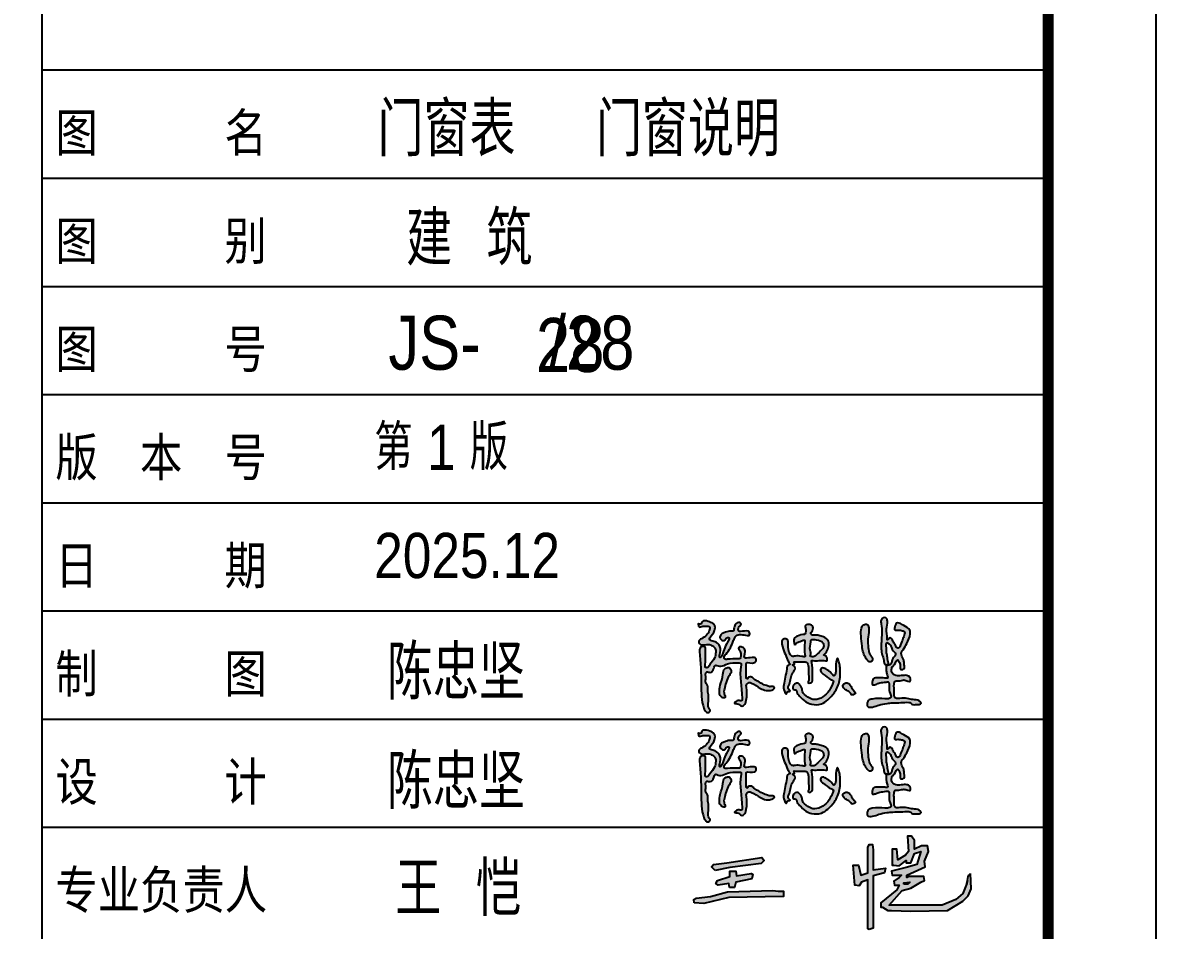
# Model space of a CAD drawing. Extents: x -1041549 to 749950, y -354245 to 17554.
# Drawn here: x -592632 to -587393, y -237760 to -233564 of the extents above; entities that cross this region are included whole.
import ezdxf
from ezdxf.enums import TextEntityAlignment as Align

# ---------------------------------------------------------------- set-up
doc = ezdxf.new("R2010")
doc.units = 0
doc.header["$LTSCALE"] = 1000
doc.header["$MEASUREMENT"] = 0
for name, color, linetype in [('13', 13, 'Continuous'), ('14', 1, 'Continuous'), ('_0', 7, 'Continuous'), ('PUB_TITLE', 4, 'Continuous'), ('RAS2DXF', 7, 'Continuous')]:
    doc.layers.add(name, color=color, linetype=linetype)
doc.styles.add('_HZTXT', font='gs_txt.shx', dxfattribs={"width": 0.8, "bigfont": 'HZTXT.shx'})
doc.styles.add('宋体', font='')
doc.styles.get('宋体').set_extended_font_data('宋体')

# ---------------------------------------------------------------- blocks, each defined once
blk = doc.blocks.new('1')
h = blk.add_hatch(color=256)
edge = h.paths.add_edge_path()
edge.add_spline(control_points=[(19572, 62301), (19580, 62297), (19603, 62294), (19600, 62323), (19639, 62338), (19682, 62323), (19744, 62299), (19747, 62213), (19703, 62181), (19682, 62139), (19707, 62121), (19751, 62119), (19809, 62064), (19799, 61999), (19788, 61964), (19795, 61938), (19832, 61997), (19837, 62053), (19874, 62103), (19897, 62158), (19873, 62157), (19854, 62152), (19851, 62121), (19805, 62127), (19786, 62171), (19818, 62203), (19861, 62213), (19895, 62230), (19938, 62219), (19942, 62267), (19953, 62302), (19985, 62318), (20008, 62315), (20023, 62291), (19986, 62274), (19978, 62223), (20033, 62219), (20068, 62234), (20104, 62216), (20107, 62198), (20101, 62175), (20042, 62185), (19968, 62202), (19932, 62117), (19907, 62050), (19869, 61996), (19833, 61957), (19845, 61927), (19907, 61934), (19948, 61935), (20012, 61935), (20010, 61974), (20017, 62009), (19982, 62036), (19997, 62062), (20022, 62061), (20051, 62047), (20065, 62003), (20035, 61942), (20096, 61943), (20128, 61953), (20172, 61943), (20175, 61922), (20169, 61906), (20140, 61875), (20066, 61916), (20069, 61829), (20065, 61783), (20069, 61733), (20077, 61726), (20085, 61727), (20084, 61742), (20107, 61746), (20133, 61748), (20153, 61715), (20201, 61700), (20240, 61667), (20285, 61656), (20316, 61636), (20351, 61653), (20368, 61629), (20347, 61612), (20318, 61603), (20270, 61602), (20202, 61631), (20153, 61672), (20098, 61691), (20081, 61677), (20066, 61662), (20079, 61600), (20078, 61535), (20062, 61468), (20035, 61433), (20006, 61448), (19990, 61469), (19931, 61466), (19967, 61489), (19984, 61503), (20003, 61494), (20026, 61497), (20028, 61651), (19990, 61739), (20019, 61892), (19951, 61891), (19889, 61899), (19818, 61853), (19777, 61858), (19744, 61880), (19729, 61827), (19704, 61782), (19634, 61814), (19652, 61732), (19640, 61690), (19659, 61667), (19668, 61648), (19668, 61631), (19666, 61602), (19672, 61568), (19678, 61520), (19673, 61473), (19665, 61420), (19701, 61398), (19677, 61365), (19642, 61383), (19597, 61482), (19603, 61701), (19591, 61903), (19579, 62035), (19592, 62056), (19614, 62066), (19644, 62064), (19642, 62024), (19642, 61965), (19649, 61908), (19636, 61846), (19669, 61838), (19695, 61891), (19742, 61932), (19750, 61995), (19752, 62044), (19718, 62072), (19667, 62093), (19619, 62074), (19576, 62091), (19569, 62126), (19611, 62149), (19655, 62178), (19682, 62220), (19698, 62279), (19644, 62273), (19613, 62280), (19583, 62262), (19569, 62277), (19565, 62304), (19572, 62301)], knot_values=[0, 0, 0, 0, 25.884331, 45.146958, 66.479267, 132.372386, 183.629541, 249.136898, 338.941564, 353.726241, 367.890447, 418.054505, 489.468766, 573.74897, 593.907625, 606.900293, 633.905098, 723.77363, 816.100985, 837.806147, 855.399799, 870.792116, 894.555377, 927.610303, 971.324109, 1008.538417, 1044.472281, 1103.725286, 1123.010919, 1158.076729, 1209.446543, 1237.816404, 1256.192258, 1274.098606, 1306.086355, 1353.726899, 1372.802995, 1452.547703, 1464.511229, 1485.578121, 1503.259404, 1524.004169, 1639.347069, 1691.324781, 1775.26467, 1856.058899, 1900.276122, 1911.35221, 1943.559666, 2052.431381, 2076.45349, 2101.155679, 2148.855552, 2184.335502, 2202.97612, 2220.361757, 2253.0384, 2292.00237, 2356.934082, 2371.969429, 2452.062233, 2472.086559, 2490.247834, 2506.748332, 2522.591775, 2609.854265, 2629.940177, 2750.167605, 2767.664688, 2773.898763, 2779.476268, 2789.84602, 2806.233352, 2838.030837, 2862.388346, 2912.377079, 2983.867455, 3012.231928, 3049.243029, 3089.173088, 3101.456803, 3122.45901, 3152.222609, 3198.178157, 3259.94693, 3369.294473, 3396.541936, 3417.930358, 3432.27997, 3456.748711, 3592.025738, 3626.753462, 3673.316273, 3690.28127, 3716.894538, 3758.619, 3784.87603, 3802.686178, 3825.334006, 3841.112822, 3861.740188, 4214.66915, 4229.977201, 4250.154736, 4374.204511, 4447.590744, 4475.296283, 4500.911409, 4542.182438, 4597.956987, 4634.333597, 4710.448974, 4746.504422, 4766.609563, 4794.246064, 4808.253429, 4818.762977, 4880.227101, 4910.175458, 4963.4827, 5028.011947, 5043.362455, 5074.738615, 5101.980624, 5144.469262, 5395.442128, 5741.667345, 5760.468443, 5788.468415, 5807.223992, 5834.22941, 5856.710805, 5909.695777, 6018.243111, 6047.412488, 6059.865072, 6106.418981, 6191.085927, 6252.932473, 6288.064831, 6329.781822, 6375.229217, 6447.974601, 6473.98292, 6499.291979, 6536.044703, 6601.556585, 6657.161212, 6697.136548, 6734.173708, 6778.414076, 6802.989285, 6817.596061, 6841.081825, 6841.081825, 6841.081825, 6841.081825], degree=3, periodic=0)
h = blk.add_hatch(color=256)
edge = h.paths.add_edge_path()
edge.add_spline(control_points=[(21355, 61904), (21364, 61901), (21389, 61906), (21391, 61942), (21369, 61966), (21348, 62010), (21341, 62078), (21337, 62167), (21359, 62236), (21340, 62304), (21291, 62292), (21263, 62245), (21270, 62165), (21278, 62059), (21298, 61963), (21339, 61918), (21350, 61906), (21355, 61904)], knot_values=[0, 0, 0, 0, 28.307819, 57.769968, 88.507694, 124.345644, 201.226436, 291.546925, 386.640984, 427.045053, 463.957404, 503.597358, 586.749077, 692.132742, 831.729336, 860.655764, 877.274161, 877.274161, 877.274161, 877.274161], degree=3, periodic=0)
edge = h.paths.add_edge_path()
edge.add_spline(control_points=[(21478, 62338), (21482, 62349), (21497, 62365), (21537, 62368), (21551, 62310), (21526, 62239), (21545, 62181), (21541, 62131), (21559, 62136), (21558, 62157), (21597, 62149), (21601, 62108), (21632, 62082), (21637, 62048), (21671, 62045), (21685, 62095), (21705, 62141), (21724, 62183), (21726, 62224), (21684, 62233), (21656, 62238), (21611, 62229), (21624, 62278), (21635, 62311), (21679, 62311), (21718, 62276), (21784, 62252), (21785, 62170), (21751, 62104), (21719, 62041), (21687, 62006), (21691, 61964), (21719, 61927), (21719, 61877), (21728, 61832), (21698, 61819), (21672, 61829), (21685, 61871), (21669, 61897), (21645, 61942), (21626, 61873), (21598, 61857), (21582, 61822), (21590, 61785), (21632, 61755), (21684, 61757), (21741, 61767), (21785, 61748), (21792, 61695), (21749, 61703), (21714, 61722), (21672, 61698), (21622, 61713), (21610, 61663), (21615, 61630), (21617, 61588), (21610, 61556), (21633, 61511), (21700, 61531), (21763, 61516), (21828, 61505), (21880, 61503), (21900, 61470), (21878, 61455), (21847, 61463), (21805, 61448), (21789, 61477), (21746, 61484), (21685, 61474), (21608, 61478), (21532, 61469), (21458, 61456), (21400, 61430), (21332, 61425), (21331, 61472), (21345, 61507), (21419, 61523), (21489, 61519), (21559, 61514), (21589, 61539), (21564, 61587), (21561, 61629), (21566, 61699), (21514, 61689), (21470, 61688), (21429, 61669), (21378, 61655), (21388, 61700), (21395, 61739), (21460, 61732), (21497, 61741), (21552, 61726), (21544, 61767), (21530, 61799), (21532, 61834), (21530, 61863), (21550, 61868), (21566, 61867), (21593, 61889), (21589, 61937), (21626, 61963), (21633, 62002), (21586, 62024), (21585, 62075), (21560, 62092), (21543, 62110), (21528, 62088), (21535, 62056), (21531, 62011), (21546, 61957), (21543, 61918), (21561, 61880), (21539, 61875), (21508, 61869), (21511, 61928), (21477, 61995), (21480, 62131), (21491, 62248), (21474, 62325), (21478, 62338)], knot_values=[0, 0, 0, 0, 33.044335, 61.251559, 99.834577, 179.128309, 287.136684, 293.626372, 304.222081, 321.89763, 341.298681, 389.773321, 429.085753, 460.442942, 474.232403, 515.991121, 584.308958, 637.767202, 657.954884, 691.823055, 741.128844, 758.065346, 807.166317, 833.831578, 862.130535, 917.991356, 996.755558, 1037.203318, 1142.638209, 1218.442181, 1252.732265, 1276.226342, 1336.503053, 1385.433818, 1428.380168, 1453.515176, 1466.493699, 1503.117911, 1551.071281, 1569.222269, 1627.379835, 1663.025516, 1676.825009, 1740.091224, 1754.845074, 1829.056576, 1885.438295, 1925.71278, 1963.797638, 1989.198548, 2029.628044, 2083.630005, 2120.953101, 2156.437268, 2204.47303, 2228.678411, 2281.499038, 2300.604307, 2369.267547, 2442.13093, 2503.488696, 2570.218577, 2584.683942, 2600.307132, 2632.675176, 2686.308392, 2700.819843, 2724.022955, 2805.947354, 2890.997252, 2950.384119, 3037.924619, 3107.921476, 3157.83015, 3194.326335, 3222.848242, 3266.710561, 3397.422524, 3448.986685, 3465.135887, 3504.331042, 3578.987713, 3627.287973, 3648.561463, 3714.591085, 3763.895937, 3794.763936, 3834.894401, 3859.029715, 3911.711329, 3981.003943, 4010.13641, 4031.012851, 4076.58641, 4126.740687, 4136.881334, 4154.006975, 4177.675014, 4186.981897, 4253.331546, 4297.040805, 4309.985415, 4366.046749, 4416.141427, 4443.239008, 4459.260558, 4473.78132, 4505.628004, 4556.902588, 4607.722143, 4668.386119, 4688.700879, 4702.736788, 4724.899117, 4772.03031, 4827.839253, 4966.129027, 5153.423369, 5192.879366, 5192.879366, 5192.879366, 5192.879366], degree=3, periodic=0)
h = blk.add_hatch(color=256)
edge = h.paths.add_edge_path()
edge.add_spline(control_points=[(20571, 62089), (20570, 62099), (20567, 62117), (20567, 62153), (20616, 62179), (20653, 62191), (20685, 62190), (20691, 62220), (20694, 62244), (20680, 62285), (20713, 62296), (20745, 62295), (20774, 62265), (20763, 62232), (20752, 62216), (20740, 62203), (20750, 62182), (20781, 62185), (20819, 62182), (20867, 62168), (20920, 62147), (20938, 62088), (20923, 62030), (20901, 61996), (20873, 61972), (20905, 61967), (20914, 61944), (20919, 61908), (20851, 61927), (20811, 61908), (20749, 61918), (20760, 61858), (20762, 61808), (20762, 61739), (20761, 61697), (20742, 61681), (20708, 61680), (20731, 61726), (20709, 61786), (20734, 61907), (20637, 61902), (20600, 61904), (20561, 61905), (20589, 61871), (20537, 61877), (20569, 61862), (20581, 61847), (20577, 61816), (20551, 61784), (20532, 61732), (20528, 61675), (20492, 61622), (20543, 61594), (20493, 61597), (20490, 61556), (20455, 61615), (20461, 61663), (20474, 61746), (20495, 61812), (20495, 61870), (20530, 61877), (20512, 61896), (20500, 61934), (20465, 62002), (20446, 62066), (20435, 62127), (20466, 62148), (20508, 62139), (20505, 62062), (20510, 62004), (20549, 61956), (20595, 61967), (20629, 61966), (20689, 61950), (20671, 62023), (20680, 62061), (20682, 62139), (20636, 62113), (20602, 62111), (20589, 62088), (20571, 62084), (20571, 62089)], knot_values=[0, 0, 0, 0, 29.135606, 56.755033, 99.176577, 174.688397, 176.214623, 195.326569, 239.578318, 271.639943, 295.525861, 327.722224, 367.765785, 397.377228, 421.496267, 429.123614, 446.975119, 473.321906, 514.643686, 562.029169, 623.542363, 675.150032, 729.584287, 796.442255, 800.757388, 830.384219, 842.68176, 880.929104, 893.234048, 1026.027751, 1035.18538, 1055.06923, 1156.135886, 1227.811536, 1255.641092, 1275.180568, 1299.648305, 1325.974722, 1385.469868, 1517.667305, 1557.467317, 1641.42565, 1642.951877, 1669.056172, 1691.277558, 1712.031125, 1726.095934, 1755.111376, 1792.004, 1850.91614, 1915.27759, 1973.728428, 1994.254744, 2027.928847, 2047.260396, 2079.906995, 2147.440159, 2227.921809, 2315.264465, 2366.423394, 2378.726063, 2384.225997, 2430.615527, 2509.131141, 2603.207751, 2645.935406, 2670.061283, 2704.493964, 2749.657551, 2866.939746, 2886.357907, 2919.9357, 2988.685201, 3023.789356, 3042.153055, 3171.788222, 3193.355546, 3224.818837, 3281.52994, 3294.475445, 3309.738115, 3309.738115, 3309.738115, 3309.738115], degree=3, periodic=0)
edge = h.paths.add_edge_path(flags=16)
edge.add_spline(control_points=[(20740, 61961), (20752, 61957), (20778, 61954), (20815, 61987), (20847, 62020), (20884, 62059), (20873, 62122), (20813, 62129), (20749, 62144), (20739, 62087), (20728, 62033), (20751, 61992), (20736, 61962), (20740, 61961)], knot_values=[0, 0, 0, 0, 38.563907, 70.048674, 141.193957, 180.385001, 224.720125, 300.079383, 352.647117, 371.607594, 459.505059, 509.894327, 522.778058, 522.778058, 522.778058, 522.778058], degree=3, periodic=0)
edge = h.paths.add_edge_path()
edge.add_spline(control_points=[(20997, 61769), (21006, 61790), (21007, 61847), (21004, 61898), (21023, 61950), (21043, 61884), (21054, 61829), (21053, 61703), (21002, 61589), (20930, 61509), (20850, 61454), (20762, 61453), (20683, 61485), (20633, 61537), (20598, 61576), (20592, 61618), (20559, 61606), (20551, 61649), (20574, 61674), (20613, 61688), (20636, 61653), (20657, 61625), (20652, 61574), (20708, 61538), (20772, 61500), (20855, 61521), (20930, 61583), (20959, 61644), (20987, 61706), (20931, 61729), (20895, 61763), (20844, 61797), (20846, 61841), (20889, 61841), (20925, 61810), (20960, 61792), (20983, 61750), (20995, 61764), (20997, 61769)], knot_values=[0, 0, 0, 0, 69.146956, 160.1596, 170.538994, 209.661681, 270.012271, 403.939801, 542.734199, 644.983518, 723.105421, 825.487809, 891.676049, 978.262277, 1032.345249, 1056.858046, 1077.976258, 1106.970714, 1149.979702, 1174.026828, 1219.553341, 1253.030917, 1279.458469, 1362.955829, 1420.988415, 1503.521239, 1595.894421, 1698.776267, 1734.120383, 1754.013834, 1858.704988, 1895.236876, 1928.173776, 1955.774783, 1999.197238, 2067.92374, 2088.795082, 2105.194045, 2105.194045, 2105.194045, 2105.194045], degree=3, periodic=0)
edge = h.paths.add_edge_path()
edge.add_spline(control_points=[(21179, 61557), (21185, 61559), (21196, 61562), (21214, 61573), (21197, 61598), (21173, 61623), (21158, 61665), (21125, 61687), (21099, 61680), (21074, 61664), (21086, 61627), (21122, 61602), (21154, 61587), (21172, 61554), (21179, 61557)], knot_values=[0, 0, 0, 0, 20.452144, 35.584474, 50.711265, 95.771901, 149.522495, 176.842895, 204.491798, 225.356726, 257.446545, 297.982839, 354.383923, 376.85309, 376.85309, 376.85309, 376.85309], degree=3, periodic=0)
h = blk.add_hatch(color=256)
edge = h.paths.add_edge_path()
edge.add_spline(control_points=[(19815, 61531), (19826, 61527), (19863, 61523), (19831, 61575), (19842, 61624), (19859, 61692), (19882, 61752), (19923, 61799), (19895, 61851), (19862, 61841), (19830, 61826), (19828, 61748), (19797, 61673), (19785, 61599), (19793, 61554), (19811, 61543), (19813, 61532), (19815, 61531)], knot_values=[0, 0, 0, 0, 33.43765, 69.500786, 122.128847, 193.046237, 274.558494, 318.271131, 366.985344, 396.539847, 410.74842, 473.090773, 591.202533, 667.582671, 698.228829, 717.806149, 725.687829, 725.687829, 725.687829, 725.687829], degree=3, periodic=0)
for points, knots in [([(19572, 62301), (19580, 62297), (19603, 62294), (19600, 62323), (19639, 62338), (19682, 62323), (19744, 62299), (19747, 62213), (19703, 62181), (19682, 62139), (19707, 62121), (19751, 62119), (19809, 62064), (19799, 61999), (19788, 61964), (19795, 61938), (19832, 61997), (19837, 62053), (19874, 62103), (19897, 62158), (19873, 62157), (19854, 62152), (19851, 62121), (19805, 62127), (19786, 62171), (19818, 62203), (19861, 62213), (19895, 62230), (19938, 62219), (19942, 62267), (19953, 62302), (19985, 62318), (20008, 62315), (20023, 62291), (19986, 62274), (19978, 62223), (20033, 62219), (20068, 62234), (20104, 62216), (20107, 62198), (20101, 62175), (20042, 62185), (19968, 62202), (19932, 62117), (19907, 62050), (19869, 61996), (19833, 61957), (19845, 61927), (19907, 61934), (19948, 61935), (20012, 61935), (20010, 61974), (20017, 62009), (19982, 62036), (19997, 62062), (20022, 62061), (20051, 62047), (20065, 62003), (20035, 61942), (20096, 61943), (20128, 61953), (20172, 61943), (20175, 61922), (20169, 61906), (20140, 61875), (20066, 61916), (20069, 61829), (20065, 61783), (20069, 61733), (20077, 61726), (20085, 61727), (20084, 61742), (20107, 61746), (20133, 61748), (20153, 61715), (20201, 61700), (20240, 61667), (20285, 61656), (20316, 61636), (20351, 61653), (20368, 61629), (20347, 61612), (20318, 61603), (20270, 61602), (20202, 61631), (20153, 61672), (20098, 61691), (20081, 61677), (20066, 61662), (20079, 61600), (20078, 61535), (20062, 61468), (20035, 61433), (20006, 61448), (19990, 61469), (19931, 61466), (19967, 61489), (19984, 61503), (20003, 61494), (20026, 61497), (20028, 61651), (19990, 61739), (20019, 61892), (19951, 61891), (19889, 61899), (19818, 61853), (19777, 61858), (19744, 61880), (19729, 61827), (19704, 61782), (19634, 61814), (19652, 61732), (19640, 61690), (19659, 61667), (19668, 61648), (19668, 61631), (19666, 61602), (19672, 61568), (19678, 61520), (19673, 61473), (19665, 61420), (19701, 61398), (19677, 61365), (19642, 61383), (19597, 61482), (19603, 61701), (19591, 61903), (19579, 62035), (19592, 62056), (19614, 62066), (19644, 62064), (19642, 62024), (19642, 61965), (19649, 61908), (19636, 61846), (19669, 61838), (19695, 61891), (19742, 61932), (19750, 61995), (19752, 62044), (19718, 62072), (19667, 62093), (19619, 62074), (19576, 62091), (19569, 62126), (19611, 62149), (19655, 62178), (19682, 62220), (19698, 62279), (19644, 62273), (19613, 62280), (19583, 62262), (19569, 62277), (19565, 62304), (19572, 62301)], [0, 0, 0, 0, 25.884331, 45.146958, 66.479267, 132.372386, 183.629541, 249.136898, 338.941564, 353.726241, 367.890447, 418.054505, 489.468766, 573.74897, 593.907625, 606.900293, 633.905098, 723.77363, 816.100985, 837.806147, 855.399799, 870.792116, 894.555377, 927.610303, 971.324109, 1008.538417, 1044.472281, 1103.725286, 1123.010919, 1158.076729, 1209.446543, 1237.816404, 1256.192258, 1274.098606, 1306.086355, 1353.726899, 1372.802995, 1452.547703, 1464.511229, 1485.578121, 1503.259404, 1524.004169, 1639.347069, 1691.324781, 1775.26467, 1856.058899, 1900.276122, 1911.35221, 1943.559666, 2052.431381, 2076.45349, 2101.155679, 2148.855552, 2184.335502, 2202.97612, 2220.361757, 2253.0384, 2292.00237, 2356.934082, 2371.969429, 2452.062233, 2472.086559, 2490.247834, 2506.748332, 2522.591775, 2609.854265, 2629.940177, 2750.167605, 2767.664688, 2773.898763, 2779.476268, 2789.84602, 2806.233352, 2838.030837, 2862.388346, 2912.377079, 2983.867455, 3012.231928, 3049.243029, 3089.173088, 3101.456803, 3122.45901, 3152.222609, 3198.178157, 3259.94693, 3369.294473, 3396.541936, 3417.930358, 3432.27997, 3456.748711, 3592.025738, 3626.753462, 3673.316273, 3690.28127, 3716.894538, 3758.619, 3784.87603, 3802.686178, 3825.334006, 3841.112822, 3861.740188, 4214.66915, 4229.977201, 4250.154736, 4374.204511, 4447.590744, 4475.296283, 4500.911409, 4542.182438, 4597.956987, 4634.333597, 4710.448974, 4746.504422, 4766.609563, 4794.246064, 4808.253429, 4818.762977, 4880.227101, 4910.175458, 4963.4827, 5028.011947, 5043.362455, 5074.738615, 5101.980624, 5144.469262, 5395.442128, 5741.667345, 5760.468443, 5788.468415, 5807.223992, 5834.22941, 5856.710805, 5909.695777, 6018.243111, 6047.412488, 6059.865072, 6106.418981, 6191.085927, 6252.932473, 6288.064831, 6329.781822, 6375.229217, 6447.974601, 6473.98292, 6499.291979, 6536.044703, 6601.556585, 6657.161212, 6697.136548, 6734.173708, 6778.414076, 6802.989285, 6817.596061, 6841.081825, 6841.081825, 6841.081825, 6841.081825]), ([(21478, 62338), (21482, 62349), (21497, 62365), (21537, 62368), (21551, 62310), (21526, 62239), (21545, 62181), (21541, 62131), (21559, 62136), (21558, 62157), (21597, 62149), (21601, 62108), (21632, 62082), (21637, 62048), (21671, 62045), (21685, 62095), (21705, 62141), (21724, 62183), (21726, 62224), (21684, 62233), (21656, 62238), (21611, 62229), (21624, 62278), (21635, 62311), (21679, 62311), (21718, 62276), (21784, 62252), (21785, 62170), (21751, 62104), (21719, 62041), (21687, 62006), (21691, 61964), (21719, 61927), (21719, 61877), (21728, 61832), (21698, 61819), (21672, 61829), (21685, 61871), (21669, 61897), (21645, 61942), (21626, 61873), (21598, 61857), (21582, 61822), (21590, 61785), (21632, 61755), (21684, 61757), (21741, 61767), (21785, 61748), (21792, 61695), (21749, 61703), (21714, 61722), (21672, 61698), (21622, 61713), (21610, 61663), (21615, 61630), (21617, 61588), (21610, 61556), (21633, 61511), (21700, 61531), (21763, 61516), (21828, 61505), (21880, 61503), (21900, 61470), (21878, 61455), (21847, 61463), (21805, 61448), (21789, 61477), (21746, 61484), (21685, 61474), (21608, 61478), (21532, 61469), (21458, 61456), (21400, 61430), (21332, 61425), (21331, 61472), (21345, 61507), (21419, 61523), (21489, 61519), (21559, 61514), (21589, 61539), (21564, 61587), (21561, 61629), (21566, 61699), (21514, 61689), (21470, 61688), (21429, 61669), (21378, 61655), (21388, 61700), (21395, 61739), (21460, 61732), (21497, 61741), (21552, 61726), (21544, 61767), (21530, 61799), (21532, 61834), (21530, 61863), (21550, 61868), (21566, 61867), (21593, 61889), (21589, 61937), (21626, 61963), (21633, 62002), (21586, 62024), (21585, 62075), (21560, 62092), (21543, 62110), (21528, 62088), (21535, 62056), (21531, 62011), (21546, 61957), (21543, 61918), (21561, 61880), (21539, 61875), (21508, 61869), (21511, 61928), (21477, 61995), (21480, 62131), (21491, 62248), (21474, 62325), (21478, 62338)], [0, 0, 0, 0, 33.044335, 61.251559, 99.834577, 179.128309, 287.136684, 293.626372, 304.222081, 321.89763, 341.298681, 389.773321, 429.085753, 460.442942, 474.232403, 515.991121, 584.308958, 637.767202, 657.954884, 691.823055, 741.128844, 758.065346, 807.166317, 833.831578, 862.130535, 917.991356, 996.755558, 1037.203318, 1142.638209, 1218.442181, 1252.732265, 1276.226342, 1336.503053, 1385.433818, 1428.380168, 1453.515176, 1466.493699, 1503.117911, 1551.071281, 1569.222269, 1627.379835, 1663.025516, 1676.825009, 1740.091224, 1754.845074, 1829.056576, 1885.438295, 1925.71278, 1963.797638, 1989.198547, 2029.628044, 2083.630005, 2120.953101, 2156.437268, 2204.47303, 2228.678411, 2281.499038, 2300.604307, 2369.267547, 2442.13093, 2503.488696, 2570.218577, 2584.683942, 2600.307132, 2632.675176, 2686.308392, 2700.819843, 2724.022955, 2805.947354, 2890.997252, 2950.384119, 3037.924619, 3107.921476, 3157.83015, 3194.326335, 3222.848242, 3266.710561, 3397.422524, 3448.986685, 3465.135887, 3504.331042, 3578.987713, 3627.287973, 3648.561463, 3714.591085, 3763.895937, 3794.763936, 3834.894401, 3859.029715, 3911.711329, 3981.003943, 4010.13641, 4031.012851, 4076.58641, 4126.740687, 4136.881334, 4154.006975, 4177.675014, 4186.981897, 4253.331546, 4297.040805, 4309.985415, 4366.046749, 4416.141427, 4443.239008, 4459.260558, 4473.78132, 4505.628004, 4556.902588, 4607.722143, 4668.386119, 4688.700879, 4702.736788, 4724.899117, 4772.03031, 4827.839253, 4966.129027, 5153.423369, 5192.879366, 5192.879366, 5192.879366, 5192.879366]), ([(20571, 62089), (20570, 62099), (20567, 62117), (20567, 62153), (20616, 62179), (20653, 62191), (20685, 62190), (20691, 62220), (20694, 62244), (20680, 62285), (20713, 62296), (20745, 62295), (20774, 62265), (20763, 62232), (20752, 62216), (20740, 62203), (20750, 62182), (20781, 62185), (20819, 62182), (20867, 62168), (20920, 62147), (20938, 62088), (20923, 62030), (20901, 61996), (20873, 61972), (20905, 61967), (20914, 61944), (20919, 61908), (20851, 61927), (20811, 61908), (20749, 61918), (20760, 61858), (20762, 61808), (20762, 61739), (20761, 61697), (20742, 61681), (20708, 61680), (20731, 61726), (20709, 61786), (20734, 61907), (20637, 61902), (20600, 61904), (20561, 61905), (20589, 61871), (20537, 61877), (20569, 61862), (20581, 61847), (20577, 61816), (20551, 61784), (20532, 61732), (20528, 61675), (20492, 61622), (20543, 61594), (20493, 61597), (20490, 61556), (20455, 61615), (20461, 61663), (20474, 61746), (20495, 61812), (20495, 61870), (20530, 61877), (20512, 61896), (20500, 61934), (20465, 62002), (20446, 62066), (20435, 62127), (20466, 62148), (20508, 62139), (20505, 62062), (20510, 62004), (20549, 61956), (20595, 61967), (20629, 61966), (20689, 61950), (20671, 62023), (20680, 62061), (20682, 62139), (20636, 62113), (20602, 62111), (20589, 62088), (20571, 62084), (20571, 62089)], [0, 0, 0, 0, 29.135606, 56.755033, 99.176577, 174.688397, 176.214623, 195.326569, 239.578318, 271.639943, 295.525861, 327.722224, 367.765785, 397.377228, 421.496267, 429.123614, 446.975119, 473.321906, 514.643686, 562.029169, 623.542363, 675.150032, 729.584287, 796.442255, 800.757388, 830.384219, 842.68176, 880.929104, 893.234048, 1026.027751, 1035.18538, 1055.06923, 1156.135886, 1227.811536, 1255.641092, 1275.180568, 1299.648305, 1325.974722, 1385.469868, 1517.667305, 1557.467317, 1641.42565, 1642.951877, 1669.056172, 1691.277558, 1712.031125, 1726.095934, 1755.111376, 1792.004, 1850.91614, 1915.27759, 1973.728428, 1994.254744, 2027.928847, 2047.260396, 2079.906995, 2147.440159, 2227.921809, 2315.264465, 2366.423394, 2378.726063, 2384.225997, 2430.615527, 2509.131141, 2603.207751, 2645.935406, 2670.061283, 2704.493964, 2749.657551, 2866.939746, 2886.357907, 2919.9357, 2988.685201, 3023.789356, 3042.153055, 3171.788222, 3193.355546, 3224.818837, 3281.52994, 3294.475445, 3309.738115, 3309.738115, 3309.738115, 3309.738115]), ([(21355, 61904), (21364, 61901), (21389, 61906), (21391, 61942), (21369, 61966), (21348, 62010), (21341, 62078), (21337, 62167), (21359, 62236), (21340, 62304), (21291, 62292), (21263, 62245), (21270, 62165), (21278, 62059), (21298, 61963), (21339, 61918), (21350, 61906), (21355, 61904)], [0, 0, 0, 0, 28.307819, 57.769968, 88.507694, 124.345644, 201.226436, 291.546925, 386.640984, 427.045053, 463.957404, 503.597358, 586.749077, 692.132742, 831.729336, 860.655764, 877.274161, 877.274161, 877.274161, 877.274161]), ([(20740, 61961), (20752, 61957), (20778, 61954), (20815, 61987), (20847, 62020), (20884, 62059), (20873, 62122), (20813, 62129), (20749, 62144), (20739, 62087), (20728, 62033), (20751, 61992), (20736, 61962), (20740, 61961)], [0, 0, 0, 0, 38.563907, 70.048674, 141.193957, 180.385001, 224.720125, 300.079383, 352.647117, 371.607594, 459.505059, 509.894327, 522.778058, 522.778058, 522.778058, 522.778058]), ([(19815, 61531), (19826, 61527), (19863, 61523), (19831, 61575), (19842, 61624), (19859, 61692), (19882, 61752), (19923, 61799), (19895, 61851), (19862, 61841), (19830, 61826), (19828, 61748), (19797, 61673), (19785, 61599), (19793, 61554), (19811, 61543), (19813, 61532), (19815, 61531)], [0, 0, 0, 0, 33.43765, 69.500786, 122.128847, 193.046237, 274.558494, 318.271131, 366.985344, 396.539847, 410.74842, 473.090773, 591.202533, 667.582671, 698.228829, 717.806149, 725.687829, 725.687829, 725.687829, 725.687829]), ([(20997, 61769), (21006, 61790), (21007, 61847), (21004, 61898), (21023, 61950), (21043, 61884), (21054, 61829), (21053, 61703), (21002, 61589), (20930, 61509), (20850, 61454), (20762, 61453), (20683, 61485), (20633, 61537), (20598, 61576), (20592, 61618), (20559, 61606), (20551, 61649), (20574, 61674), (20613, 61688), (20636, 61653), (20657, 61625), (20652, 61574), (20708, 61538), (20772, 61500), (20855, 61521), (20930, 61583), (20959, 61644), (20987, 61706), (20931, 61729), (20895, 61763), (20844, 61797), (20846, 61841), (20889, 61841), (20925, 61810), (20960, 61792), (20983, 61750), (20995, 61764), (20997, 61769)], [0, 0, 0, 0, 69.146956, 160.1596, 170.538994, 209.661681, 270.012271, 403.939801, 542.734199, 644.983518, 723.105421, 825.487809, 891.676049, 978.262277, 1032.345249, 1056.858046, 1077.976258, 1106.970714, 1149.979702, 1174.026828, 1219.553341, 1253.030917, 1279.458469, 1362.955829, 1420.988415, 1503.521239, 1595.894421, 1698.776267, 1734.120383, 1754.013834, 1858.704988, 1895.236875, 1928.173776, 1955.774783, 1999.197238, 2067.92374, 2088.795082, 2105.194045, 2105.194045, 2105.194045, 2105.194045]), ([(21179, 61557), (21185, 61559), (21196, 61562), (21214, 61573), (21197, 61598), (21173, 61623), (21158, 61665), (21125, 61687), (21099, 61680), (21074, 61664), (21086, 61627), (21122, 61602), (21154, 61587), (21172, 61554), (21179, 61557)], [0, 0, 0, 0, 20.452144, 35.584474, 50.711265, 95.771901, 149.522495, 176.842895, 204.491798, 225.356726, 257.446545, 297.982839, 354.383923, 376.85309, 376.85309, 376.85309, 376.85309])]:
    blk.add_open_spline(points, degree=3, knots=knots)
blk = doc.blocks.new('qs23x')
at = {"linetype": 'Continuous'}
h = blk.add_hatch(color=4, dxfattribs=at)
h.dxf.hatch_style = 1
h.paths.add_polyline_path([(1064181.2, -133966), (1064181.2, -133969), (1064187.2, -133969), (1064192.2, -133957), (1064200.2, -133954), (1064195.2, -133971), (1064181.2, -133975), (1064162.2, -133980), (1064163.2, -133985), (1064175.2, -133985), (1064172.2, -133988), (1064165.2, -133993), (1064166.2, -133998), (1064172.2, -133998), (1064169.2, -134004), (1064148.2, -134021), (1064148.2, -134027), (1064150.2, -134027), (1064157.2, -134031), (1064162.2, -134031), (1064187.2, -134032), (1064235.2, -134031), (1064255.2, -134019), (1064262.2, -134012), (1064266.2, -134003), (1064265.2, -133983), (1064263.2, -133985), (1064262.2, -133987), (1064261.2, -133992), (1064260.2, -133996), (1064255.2, -134009), (1064246.2, -134017), (1064228.2, -134024), (1064159.2, -134024), (1064176.2, -134005), (1064187.2, -134002), (1064200.2, -133994), (1064205.2, -133992), (1064204.2, -133987), (1064184.2, -133987), (1064182.2, -133988), (1064182.2, -133985), (1064206.2, -133974), (1064205.2, -133967), (1064210.2, -133954), (1064209.2, -133947), (1064201.2, -133947), (1064192.2, -133951), (1064192.2, -133940), (1064188.2, -133934), (1064183.2, -133934), (1064184.2, -133954), (1064180.2, -133959), (1064170.2, -133965), (1064169.2, -133951), (1064163.2, -133951), (1064163.2, -133972), (1064165.2, -133972), (1064172.2, -133973)])
h.paths.add_polyline_path([(1064178.2, -133995), (1064186.2, -133994), (1064183.2, -133997), (1064178.2, -133997)], flags=16)
h = blk.add_hatch(color=4, dxfattribs=at)
h.dxf.hatch_style = 1
h.paths.add_polyline_path([(1064138.2, -133986), (1064153.2, -133982), (1064154.2, -133976), (1064138.2, -133978), (1064138.2, -133952), (1064137.2, -133945), (1064133.2, -133945), (1064131.2, -133949), (1064131.2, -133982), (1064122.2, -133985), (1064119.2, -133972), (1064112.2, -133972), (1064114.2, -133998), (1064120.2, -133999), (1064123.2, -133994), (1064131.2, -133991), (1064131.2, -134055), (1064133.2, -134056), (1064138.2, -134054), (1064138.2, -134049)])
h = blk.add_hatch(color=4, dxfattribs=at)
h.dxf.hatch_style = 1
h.paths.add_polyline_path([(1063947.2, -133969), (1063930.2, -133971), (1063927.2, -133974), (1063932.2, -133979), (1063951.2, -133975), (1063992.2, -133970), (1063996.2, -133966), (1063993.2, -133962)])
h = blk.add_hatch(color=4, dxfattribs=at)
h.dxf.hatch_style = 1
h.paths.add_polyline_path([(1063980.2, -133990), (1063981.2, -133984), (1063979.2, -133983), (1063960.2, -133986), (1063959.2, -133980), (1063951.2, -133980), (1063951.2, -133987), (1063935.2, -133992), (1063933.2, -133996), (1063936.2, -133998), (1063950.2, -133996), (1063951.1, -134001), (1063957.2, -134001), (1063959.2, -133994)])
h = blk.add_hatch(color=4, dxfattribs=at)
h.dxf.hatch_style = 1
h.paths.add_polyline_path([(1063948.2, -134007), (1063926.2, -134013), (1063907.2, -134015), (1063904.2, -134017), (1063905, -134021), (1063917.2, -134022), (1063950.2, -134014), (1064021.2, -134013), (1064021.2, -134006), (1064014.2, -134006), (1064007.2, -134005)])
at = {"layer": 'RAS2DXF', "color": 0}
for points in [[(1064260.2, -133996, 0), (1064261.2, -133992, 0), (1064261.2, -133992, 0), (1064260.2, -133996, 0), (1064255.2, -134009, 0), (1064246.2, -134017, 0), (1064228.2, -134024, 0), (1064159.2, -134024, 0), (1064176.2, -134005, 0), (1064187.2, -134002, 0), (1064200.2, -133994, 0), (1064205.2, -133992, 0), (1064204.2, -133987, 0), (1064184.2, -133987, 0), (1064182.2, -133988, 0), (1064182.2, -133985, 0), (1064206.2, -133974, 0), (1064205.2, -133967, 0), (1064210.2, -133954, 0), (1064209.2, -133947, 0), (1064201.2, -133947, 0), (1064192.2, -133951, 0), (1064192.2, -133940, 0), (1064188.2, -133934, 0), (1064183.2, -133934, 0), (1064184.2, -133954, 0), (1064180.2, -133959, 0), (1064170.2, -133965, 0), (1064169.2, -133951, 0), (1064163.2, -133951, 0), (1064163.2, -133972, 0), (1064165.2, -133972, 0), (1064172.2, -133973, 0), (1064181.2, -133966, 0), (1064181.2, -133969, 0), (1064187.2, -133969, 0), (1064192.2, -133957, 0), (1064200.2, -133954, 0), (1064195.2, -133971, 0), (1064181.2, -133975, 0), (1064162.2, -133980, 0), (1064163.2, -133985, 0), (1064175.2, -133985, 0), (1064172.2, -133988, 0), (1064165.2, -133993, 0), (1064166.2, -133998, 0), (1064172.2, -133998, 0), (1064169.2, -134004, 0), (1064148.2, -134021, 0), (1064148.2, -134027, 0), (1064150.2, -134027, 0), (1064157.2, -134031, 0), (1064162.2, -134031, 0), (1064187.2, -134032, 0), (1064235.2, -134031, 0), (1064255.2, -134019, 0), (1064262.2, -134012, 0), (1064266.2, -134003, 0), (1064265.2, -133983, 0)], [(1064133.2, -134056, 0), (1064131.2, -134055, 0), (1064131.2, -133991, 0), (1064123.2, -133994, 0), (1064120.2, -133999, 0), (1064114.2, -133998, 0), (1064112.2, -133972, 0), (1064119.2, -133972, 0), (1064122.2, -133985, 0), (1064131.2, -133982, 0), (1064131.2, -133949, 0), (1064133.2, -133945, 0), (1064137.2, -133945, 0), (1064138.2, -133952, 0), (1064138.2, -133978, 0), (1064154.2, -133976, 0), (1064153.2, -133982, 0), (1064138.2, -133986, 0), (1064138.2, -134049, 0), (1064138.2, -134054, 0), (1064133.2, -134056, 0)], [(1063932.2, -133979, 0), (1063927.2, -133974, 0), (1063930.2, -133971, 0), (1063947.2, -133969, 0), (1063993.2, -133962, 0), (1063996.2, -133966, 0), (1063992.2, -133970, 0), (1063951.2, -133975, 0), (1063932.2, -133979, 0)], [(1063951.1, -134001, 0), (1063950.2, -133996, 0), (1063936.2, -133998, 0), (1063933.2, -133996, 0), (1063935.2, -133992, 0), (1063951.2, -133987, 0), (1063951.2, -133980, 0), (1063959.2, -133980, 0), (1063960.2, -133986, 0), (1063979.2, -133983, 0), (1063981.2, -133984, 0), (1063980.2, -133990, 0), (1063959.2, -133994, 0), (1063957.2, -134001, 0), (1063951.1, -134001, 0)], [(1064261.2, -133992, 0), (1064262.2, -133987, 0), (1064263.2, -133985, 0), (1064265.2, -133983, 0)], [(1064178.2, -133997, 0), (1064178.2, -133995, 0), (1064186.2, -133994, 0), (1064183.2, -133997, 0), (1064178.2, -133997, 0)], [(1063905, -134021, 0), (1063904.2, -134017, 0), (1063907.2, -134015, 0), (1063926.2, -134013, 0), (1063948.2, -134007, 0), (1064007.2, -134005, 0), (1064014.2, -134006, 0), (1064021.2, -134006, 0), (1064021.2, -134013, 0), (1063950.2, -134014, 0), (1063917.2, -134022, 0), (1063905, -134021, 0)]]:
    blk.add_polyline3d(points, dxfattribs=at)
blk = doc.blocks.new('TUQ')
at = {"layer": '14'}
for p, q in [((-9300, 40000), (-9300, 0)), ((-9300, 16320), (0, 16320)), ((-9300, 15320), (0, 15320)), ((-9300, 14320), (0, 14320)), ((-9300, 13320), (0, 13320)), ((-9300, 12320), (0, 12320)), ((-9300, 11320), (0, 11320)), ((-9300, 10320), (0, 10320)), ((-9300, 9320), (0, 9320))]:
    blk.add_line(p, q, dxfattribs=at)
at = {"xscale": 0.8845200003661217, "yscale": 0.8845200003661217, "zscale": 0.8845200003661217}
for p in [(-20542, -43906), (-20542, -44916)]:
    blk.add_blockref('1', p, dxfattribs=at)
at = {"layer": '_0', "xscale": 7.087500000000002, "yscale": 7.087500000000002, "zscale": 7.087500000000002}
blk.add_blockref('qs23x', (-7543697, 958496), dxfattribs=at)
at = {"layer": '13', "color": 7, "style": '_HZTXT', "width": 0.85}
for s, height, p in [('建  筑', 500, (-5934, 14512)), ('JS-    /28', 500, (-6098, 13549)), ('第 1 版', 417.9, (-6229, 12623)), ('2025.12', 417.9, (-6229, 11623)), ('陈忠坚', 500, (-6111, 10500)), ('陈忠坚', 500, (-6111, 9489))]:
    blk.add_text(s, height=height, dxfattribs=at).set_placement(p)
blk.add_text('王  恺', height=500, dxfattribs=at).set_placement((-5451, 8776), align=Align.MIDDLE)
at = {"layer": '14', "style": '宋体', "width": 0.82}
for s, p in [('图      名', (-9176, 15566)), ('图      别', (-9176, 14566)), ('图      号', (-9176, 13566)), ('版  本  号', (-9176, 12566)), ('日      期', (-9176, 11566)), ('制      图', (-9176, 10566)), ('设      计', (-9176, 9566)), ('专业负责人', (-9176, 8566))]:
    blk.add_text(s, height=350, dxfattribs=at).set_placement(p)

msp = doc.modelspace()

# ---------------------------------------------------------------- linework, layer by layer
at = {"layer": 'PUB_TITLE'}
msp.add_lwpolyline([(-617092.7, -242443.1), (-587392.7, -242443.1), (-587392.7, -221443.1), (-617092.7, -221443.1)], close=True, dxfattribs=at)
at = {"layer": 'PUB_TITLE', "const_width": 50}
msp.add_lwpolyline([(-615842.7, -241943.1), (-587892.7, -241943.1), (-587892.7, -221943.1), (-615842.7, -221943.1)], close=True, dxfattribs=at)

# ---------------------------------------------------------------- block references
at = {"layer": '14', "xscale": 0.5, "yscale": 0.5, "zscale": 0.5}
msp.add_blockref('TUQ', (-587892.7, -241943.1), dxfattribs=at)

# ---------------------------------------------------------------- texts
at = {"layer": '13', "color": 7, "style": '_HZTXT', "width": 0.85}
for s, p in [('门窗表', (-590991.8, -234182.1)), ('门窗说明', (-589982.4, -234182.1)), ('28', (-590259.4, -235179.2))]:
    msp.add_text(s, height=250, dxfattribs=at).set_placement(p)

doc.saveas('drawing.dxf')
